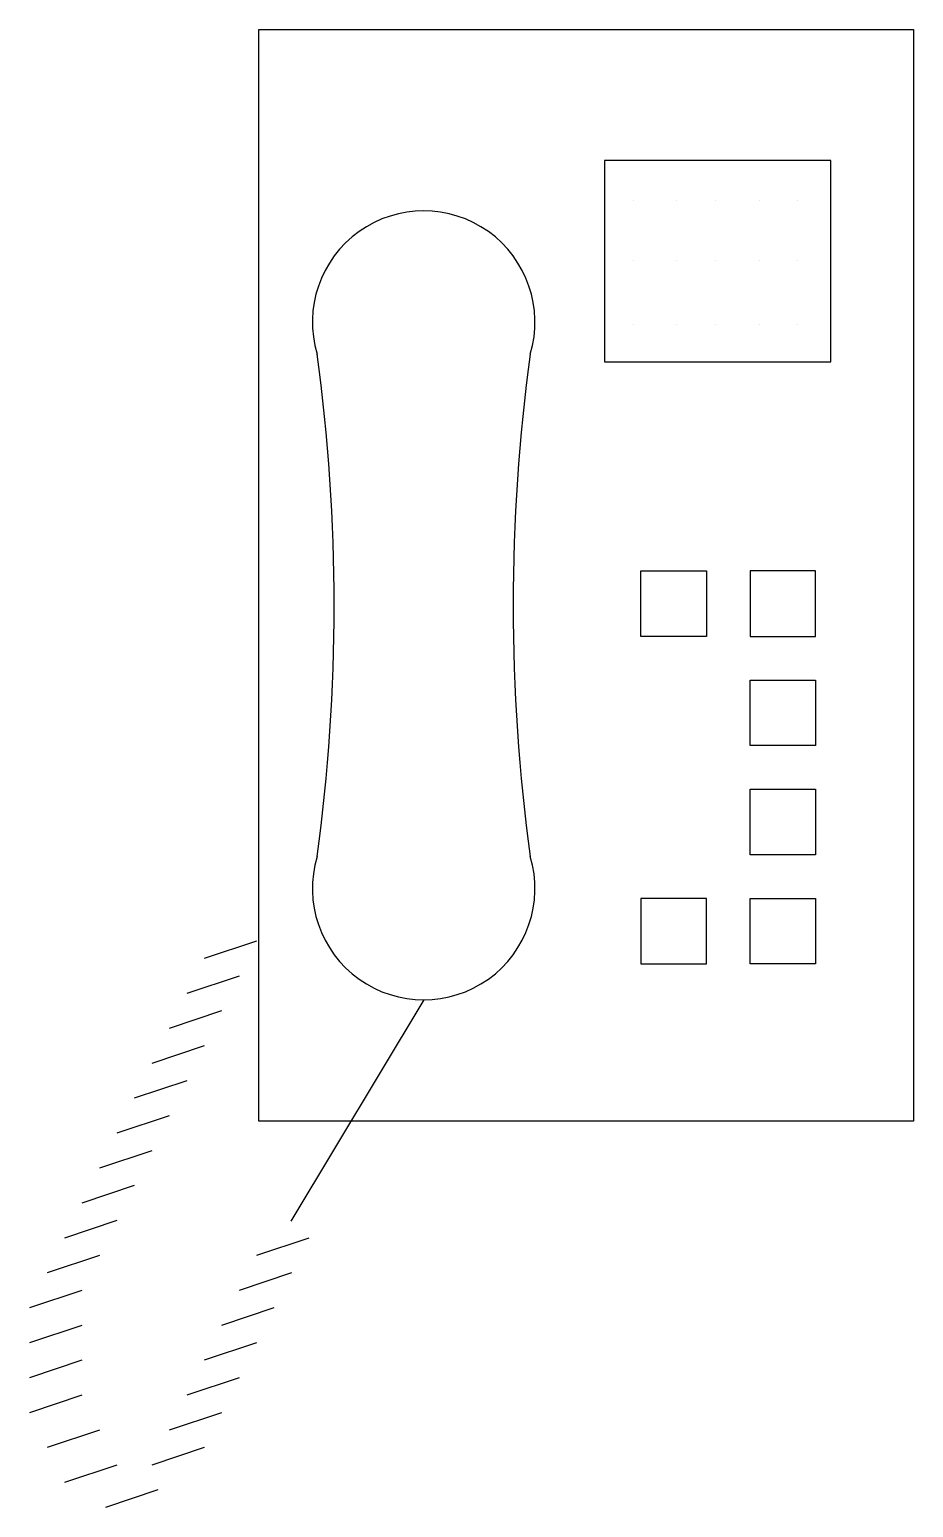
# Model space of a CAD drawing. Header units: millimetres. Extents: x 1286.366 to 1286.568, y 2696.398 to 2696.737.
import ezdxf

# ---------------------------------------------------------------- set-up
doc = ezdxf.new("R2010")
doc.units = ezdxf.units.MM
doc.header["$LTSCALE"] = 10
doc.layers.add('Equipam_audio_vídeo', color=1, linetype='Continuous')

msp = doc.modelspace()

# ---------------------------------------------------------------- linework, layer by layer
at = {"layer": 'Equipam_audio_vídeo'}
for p, q in [((1286.504228566348, 2696.697497425294), (1286.504228566348, 2696.697497425294)), ((1286.513897625716, 2696.697497425294), (1286.513897625716, 2696.697497425294)), ((1286.522978566348, 2696.697497425294), (1286.522978566348, 2696.697497425294)), ((1286.532972758909, 2696.697497425294), (1286.532972758909, 2696.697497425294)), ((1286.541728566348, 2696.697497425294), (1286.541728566348, 2696.697497425294)), ((1286.504228566348, 2696.683754047959), (1286.504228566348, 2696.683754047959)), ((1286.513897625716, 2696.683754047959), (1286.513897625716, 2696.683754047959)), ((1286.522978566348, 2696.683754047959), (1286.522978566348, 2696.683754047959)), ((1286.532972758909, 2696.683754047959), (1286.532972758909, 2696.683754047959)), ((1286.541728566348, 2696.683754047959), (1286.541728566348, 2696.683754047959)), ((1286.504228566348, 2696.669071931533), (1286.504228566348, 2696.669071931533)), ((1286.513897625716, 2696.669071931533), (1286.513897625716, 2696.669071931533)), ((1286.522978566348, 2696.669071931533), (1286.522978566348, 2696.669071931533)), ((1286.532972758909, 2696.669071931533), (1286.532972758909, 2696.669071931533)), ((1286.541728566348, 2696.669071931533), (1286.541728566348, 2696.669071931533)), ((1286.417784652003, 2696.527840300619), (1286.405784652003, 2696.523840300619)), ((1286.413784652003, 2696.519840300619), (1286.401784652003, 2696.515840300619)), ((1286.456085214205, 2696.514387164448), (1286.425613139484, 2696.463671895287)), ((1286.409784652003, 2696.511840300619), (1286.397784652003, 2696.507840300619)), ((1286.405784652003, 2696.503840300619), (1286.393784652003, 2696.499840300619)), ((1286.401784652003, 2696.495840300619), (1286.389784652003, 2696.491840300619)), ((1286.397784652003, 2696.487840300619), (1286.385784652003, 2696.483840300619)), ((1286.393784652003, 2696.479840300619), (1286.381784652003, 2696.475840300619)), ((1286.389784652003, 2696.471840300619), (1286.377784652003, 2696.467840300619)), ((1286.385784652003, 2696.463840300619), (1286.373784652003, 2696.459840300619)), ((1286.429784652003, 2696.459840300619), (1286.417784652003, 2696.455840300619)), ((1286.381784652003, 2696.455840300619), (1286.369784652003, 2696.451840300619)), ((1286.425784652003, 2696.451840300619), (1286.413784652003, 2696.447840300619)), ((1286.377784652003, 2696.447840300619), (1286.365784652003, 2696.443840300619)), ((1286.421784652003, 2696.443840300619), (1286.409784652003, 2696.439840300619)), ((1286.377784652003, 2696.439840300619), (1286.365784652003, 2696.435840300619)), ((1286.417784652003, 2696.435840300619), (1286.405784652003, 2696.431840300619)), ((1286.377784652003, 2696.431840300619), (1286.365784652003, 2696.427840300619)), ((1286.413784652003, 2696.427840300619), (1286.401784652003, 2696.423840300619)), ((1286.377784652003, 2696.423840300619), (1286.365784652003, 2696.419840300619)), ((1286.409784652003, 2696.419840300619), (1286.397784652003, 2696.415840300619)), ((1286.381784652003, 2696.415840300619), (1286.369784652003, 2696.411840300619)), ((1286.405784652003, 2696.411840300619), (1286.393784652003, 2696.407840300619)), ((1286.385784652003, 2696.407840300619), (1286.373784652003, 2696.403840300619)), ((1286.395197492003, 2696.402144200619), (1286.383197492003, 2696.398144200619))]:
    msp.add_line(p, q, dxfattribs=at)
for points in [[(1286.568290210552, 2696.486593968569), (1286.418290210552, 2696.486593968569), (1286.418290210552, 2696.736593968569), (1286.568290210552, 2696.736593968569)], [(1286.497500220712, 2696.660464676189), (1286.549338821456, 2696.660464676189), (1286.549338821456, 2696.706574125232), (1286.497500220712, 2696.706574125232)], [(1286.520861457527, 2696.597631989577), (1286.505861457527, 2696.597631989577), (1286.505861457527, 2696.612631989577), (1286.520861457527, 2696.612631989577)], [(1286.530861457526, 2696.597631989577), (1286.545861457527, 2696.597631989577), (1286.545861457527, 2696.612631989577), (1286.530861457526, 2696.612631989577)], [(1286.530861457526, 2696.587631989577), (1286.545861457527, 2696.587631989577), (1286.545861457527, 2696.572631989577), (1286.530861457526, 2696.572631989577)], [(1286.530861457526, 2696.562631989577), (1286.545861457527, 2696.562631989577), (1286.545861457527, 2696.547631989577), (1286.530861457526, 2696.547631989577)], [(1286.520861457527, 2696.537631989577), (1286.505861457527, 2696.537631989577), (1286.505861457527, 2696.522631989577), (1286.520861457527, 2696.522631989577)], [(1286.530861457526, 2696.537631989577), (1286.545861457527, 2696.537631989577), (1286.545861457527, 2696.522631989577), (1286.530861457526, 2696.522631989577)]]:
    msp.add_lwpolyline(points, close=True, dxfattribs=at)
for centre, radius, start, end in [((1286.456085214206, 2696.669590350775), 0.02549300210999301, 343.3647928153301, 196.6352071846699), ((1286.012473914858, 2696.604735258667), 0.4231182972372148, 352.1817824709528, 7.818217529295386), ((1286.899696513553, 2696.604735258667), 0.4231182972372158, 172.181782471079, 187.8182175286728), ((1286.456085214206, 2696.539880166559), 0.02549300210999301, 163.3647928153364, 16.63520718466988)]:
    msp.add_arc(centre, radius, start, end, dxfattribs=at)

doc.saveas('drawing.dxf')
